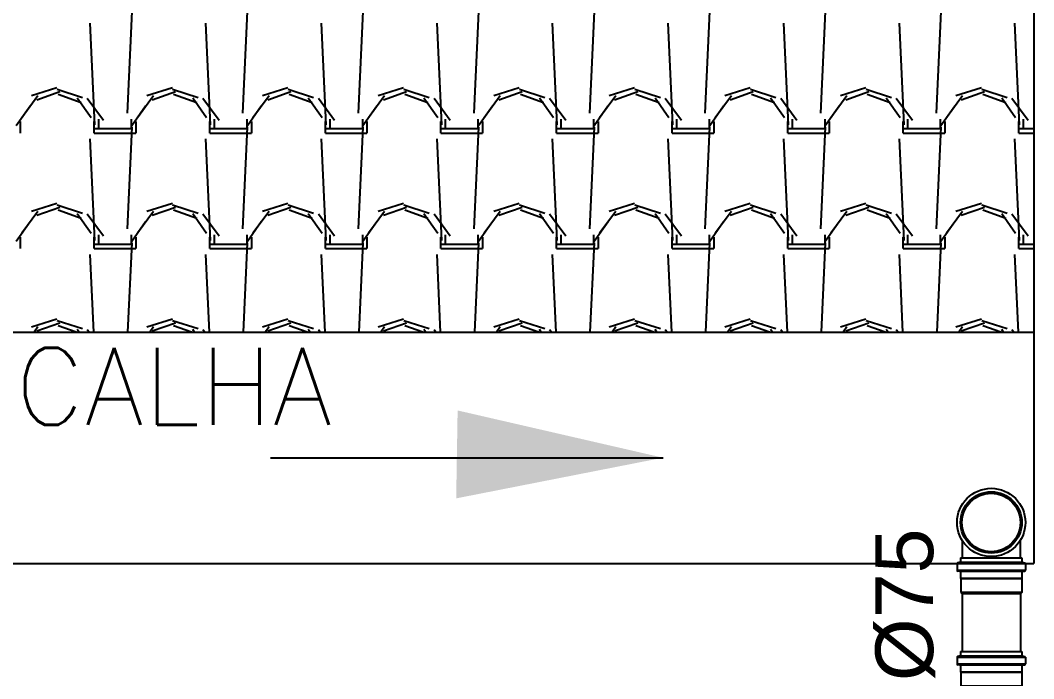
# Model space of a CAD drawing. Header units: millimetres. Extents: x 3923 to 4007, y 744 to 863.
# Drawn here: x 3936.375 to 3938.585, y 838.052 to 839.487 of the extents above; entities that cross this region are included whole.
import ezdxf
from ezdxf.enums import TextEntityAlignment as Align

# ---------------------------------------------------------------- set-up
doc = ezdxf.new("R2010")
doc.units = ezdxf.units.MM
for name, color, linetype in [('-HIDRO', 8, 'Continuous'), ('CONEXAO_AG_FRIA', 2, 'Continuous'), ('Esgoto', 5, 'Continuous'), ('Texto-Tubos', 7, 'Continuous'), ('TigreCad', 3, 'Continuous'), ('Tinterno', 9, 'Continuous'), ('TUBULAÇÃO_ESGOTO', 5, 'Continuous')]:
    doc.layers.add(name, color=color, linetype=linetype)
doc.styles.add('ROMANS', font='romans__.ttf', dxfattribs={"height": 0.1})
doc.styles.add('TCTUBOS-TXT', font='arial.ttf')

# ---------------------------------------------------------------- blocks, each defined once
blk = doc.blocks.new('j9n75d')
at = {"layer": 'TigreCad'}
for p, q in [((43.3, 39.6), (41.5, 37.8)), ((43.3, -39.6), (43.3, 39.6)), ((61, 39.6), (43.3, 39.6)), ((61.3, 39.8), (61, 39.6)), ((61, -39.6), (61, 39.6)), ((69.7, 39.8), (61.3, 39.8)), ((70.7, 40.7), (71, 43.4)), ((80.7, 44.3), (72, 44.3)), ((72, 43.3), (72, -43.3)), ((80.7, 43.3), (80.7, -43.3)), ((82.5, 40.5), (81.7, 43.6)), ((88, 39.8), (83.4, 39.8)), ((88, 39.8), (88, -39.8)), ((41.5, 37.8), (0, 37.8)), ((41.5, -37.8), (0, -37.8)), ((43.3, -39.6), (41.5, -37.8)), ((61, -39.6), (43.3, -39.6)), ((61.3, -39.8), (61, -39.6)), ((69.7, -39.8), (61.3, -39.8)), ((70.7, -40.7), (71, -43.4)), ((80.7, -44.3), (72, -44.3)), ((82.5, -40.5), (81.7, -43.6)), ((88, -39.8), (83.4, -39.8))]:
    blk.add_line(p, q, dxfattribs=at)
for centre, radius, start, end in [((69.7, 40.8), 1, 270, 355), ((72, 43.3), 1, 90, 175), ((80.7, 43.3), 1, 15, 90), ((83.4, 40.8), 1, 195, 270), ((0, 0), 37.8, 90, 270), ((69.7, -40.8), 1, 5, 90), ((72, -43.3), 1, 185, 270), ((80.7, -43.3), 1, 270, 345), ((83.4, -40.8), 1, 90, 165)]:
    blk.add_arc(centre, radius, start, end, dxfattribs=at)
at = {"layer": 'Tinterno'}
for p, q in [((61.3, -39.8), (61.3, 39.8)), ((70.7, 39.8), (70.7, -39.8)), ((82.7, 39.8), (82.7, -39.8)), ((41.5, -37.8), (41.5, 37.8))]:
    blk.add_line(p, q, dxfattribs=at)
blk = doc.blocks.new('j9n75s')
at = {"layer": 'TigreCad'}
for p, q in [((23.2, 37.7), (46, 37.7)), ((23.2, -37.8), (46, -37.8))]:
    blk.add_line(p, q, dxfattribs=at)
for radius in [44.3, 39.8]:
    blk.add_circle((0, 0), radius, dxfattribs=at)
at = {"layer": 'Tinterno'}
blk.add_line((46, -37.8), (46, 37.7), dxfattribs=at)
blk.add_circle((0, 0), 38, dxfattribs=at)
blk = doc.blocks.new('11030904p')
at = {"layer": 'TigreCad'}
for p, q in [((0, -39.8), (0, 39.8)), ((0, 39.8), (4.6, 39.8)), ((5.5, 40.5), (6.3, 43.6)), ((7.3, 44.3), (16, 44.3)), ((7.3, -43.3), (7.3, 43.3)), ((16, -43.3), (16, 43.3)), ((17.3, 40.7), (17, 43.4)), ((18.3, 39.8), (26.7, 39.8)), ((26.7, 39.8), (27, 39.6)), ((27, 39.6), (44.7, 39.6)), ((44.7, 39.6), (46.5, 37.8)), ((46.5, 37.8), (46.5, -37.7)), ((44.7, -39.5), (46.5, -37.7)), ((0, -39.8), (4.6, -39.8)), ((5.5, -40.5), (6.3, -43.6)), ((7.3, -44.3), (16, -44.3)), ((17.3, -40.7), (17, -43.4)), ((18.3, -39.8), (26.7, -39.8)), ((26.7, -39.8), (27, -39.5)), ((27, -39.5), (44.7, -39.5))]:
    blk.add_line(p, q, dxfattribs=at)
for centre, start, end in [((4.6, 40.8), 270, 345), ((7.3, 43.3), 90, 165), ((16, 43.3), 5, 90), ((18.3, 40.8), 185, 270), ((4.6, -40.8), 15, 90), ((7.3, -43.3), 195, 270), ((16, -43.3), 270, 355), ((18.3, -40.8), 90, 175)]:
    blk.add_arc(centre, 1, start, end, dxfattribs=at)
at = {"layer": 'Tinterno'}
for p, q in [((5.3, -39.8), (5.3, 39.8)), ((17.3, -39.8), (17.3, 39.8)), ((26.7, 39.8), (26.7, -39.8)), ((27, 39.6), (27, -39.5)), ((44.7, 39.6), (44.7, -39.5))]:
    blk.add_line(p, q, dxfattribs=at)

msp = doc.modelspace()

# ---------------------------------------------------------------- linework, layer by layer
at = {"layer": '-HIDRO', "linetype": 'Continuous'}
for p, q in [((3938.5851, 855.4546), (3938.5851, 838.3035)), ((3936.609, 839.2847), (3936.6191, 839.5065)), ((3936.861, 839.2847), (3936.8711, 839.5065)), ((3937.113, 839.2847), (3937.1231, 839.5065)), ((3937.365, 839.2847), (3937.3751, 839.5065)), ((3937.617, 839.2847), (3937.6271, 839.5065)), ((3937.869, 839.2847), (3937.8791, 839.5065)), ((3938.121, 839.2847), (3938.1311, 839.5065)), ((3938.373, 839.2847), (3938.3831, 839.5065)), ((3936.5383, 839.2591), (3936.5282, 839.4809)), ((3936.7903, 839.2591), (3936.7802, 839.4809)), ((3937.0423, 839.2591), (3937.0322, 839.4809)), ((3937.2943, 839.2591), (3937.2842, 839.4809)), ((3937.5463, 839.2591), (3937.5362, 839.4809)), ((3937.7983, 839.2591), (3937.7882, 839.4809)), ((3938.0503, 839.2591), (3938.0402, 839.4809)), ((3938.3023, 839.2591), (3938.2922, 839.4809)), ((3938.5543, 839.2591), (3938.5442, 839.4809)), ((3936.455, 839.3401), (3936.3996, 839.3225)), ((3936.4616, 839.3312), (3936.4112, 839.3135)), ((3936.5111, 839.3185), (3936.4556, 839.3362)), ((3936.707, 839.3401), (3936.6516, 839.3225)), ((3936.7136, 839.3312), (3936.6632, 839.3135)), ((3936.7631, 839.3185), (3936.7076, 839.3362)), ((3936.959, 839.3401), (3936.9036, 839.3225)), ((3936.9656, 839.3312), (3936.9152, 839.3135)), ((3937.0151, 839.3185), (3936.9596, 839.3362)), ((3937.211, 839.3401), (3937.1556, 839.3225)), ((3937.2176, 839.3312), (3937.1672, 839.3135)), ((3937.2671, 839.3185), (3937.2116, 839.3362)), ((3937.463, 839.3401), (3937.4076, 839.3225)), ((3937.4696, 839.3312), (3937.4192, 839.3135)), ((3937.5191, 839.3185), (3937.4636, 839.3362)), ((3937.715, 839.3401), (3937.6596, 839.3225)), ((3937.7216, 839.3312), (3937.6712, 839.3135)), ((3937.7711, 839.3185), (3937.7156, 839.3362)), ((3937.967, 839.3401), (3937.9116, 839.3225)), ((3937.9736, 839.3312), (3937.9232, 839.3135)), ((3938.0231, 839.3185), (3937.9676, 839.3362)), ((3938.219, 839.3401), (3938.1636, 839.3225)), ((3938.2256, 839.3312), (3938.1752, 839.3135)), ((3938.2751, 839.3185), (3938.2196, 839.3362)), ((3938.471, 839.3401), (3938.4156, 839.3225)), ((3938.4776, 839.3312), (3938.4272, 839.3135)), ((3938.5271, 839.3185), (3938.4716, 839.3362)), ((3936.4139, 839.3229), (3936.3787, 839.275)), ((3936.5082, 839.3076), (3936.4578, 839.3253)), ((3936.5297, 839.2744), (3936.4995, 839.3173)), ((3936.5568, 839.2691), (3936.5216, 839.317)), ((3936.6659, 839.3229), (3936.6307, 839.275)), ((3936.7602, 839.3076), (3936.7098, 839.3253)), ((3936.7817, 839.2744), (3936.7515, 839.3173)), ((3936.8088, 839.2691), (3936.7736, 839.317)), ((3936.9179, 839.3229), (3936.8827, 839.275)), ((3937.0122, 839.3076), (3936.9618, 839.3253)), ((3937.0337, 839.2744), (3937.0035, 839.3173)), ((3937.0608, 839.2691), (3937.0256, 839.317)), ((3937.1699, 839.3229), (3937.1346, 839.275)), ((3937.2642, 839.3076), (3937.2138, 839.3253)), ((3937.2857, 839.2744), (3937.2555, 839.3173)), ((3937.3128, 839.2691), (3937.2776, 839.317)), ((3937.4219, 839.3229), (3937.3866, 839.275)), ((3937.5162, 839.3076), (3937.4658, 839.3253)), ((3937.5377, 839.2744), (3937.5075, 839.3173)), ((3937.5648, 839.2691), (3937.5295, 839.317)), ((3937.6739, 839.3229), (3937.6386, 839.275)), ((3937.7682, 839.3076), (3937.7178, 839.3253)), ((3937.7897, 839.2744), (3937.7595, 839.3173)), ((3937.8168, 839.2691), (3937.7815, 839.317)), ((3937.9259, 839.3229), (3937.8906, 839.275)), ((3938.0202, 839.3076), (3937.9698, 839.3253)), ((3938.0417, 839.2744), (3938.0115, 839.3173)), ((3938.0688, 839.2691), (3938.0335, 839.317)), ((3938.1779, 839.3229), (3938.1426, 839.275)), ((3938.2722, 839.3076), (3938.2218, 839.3253)), ((3938.2937, 839.2744), (3938.2635, 839.3173)), ((3938.3208, 839.2691), (3938.2855, 839.317)), ((3938.4299, 839.3229), (3938.3946, 839.275)), ((3938.5242, 839.3076), (3938.4738, 839.3253)), ((3938.5457, 839.2744), (3938.5155, 839.3173)), ((3938.5728, 839.2691), (3938.5375, 839.317)), ((3936.3968, 839.2999), (3936.3666, 839.257)), ((3936.6488, 839.2999), (3936.6186, 839.257)), ((3936.9008, 839.2999), (3936.8706, 839.257)), ((3937.1528, 839.2999), (3937.1226, 839.257)), ((3937.4048, 839.2999), (3937.3746, 839.257)), ((3937.6568, 839.2999), (3937.6266, 839.257)), ((3937.9089, 839.2999), (3937.8786, 839.257)), ((3938.1609, 839.2999), (3938.1306, 839.257)), ((3938.4129, 839.2999), (3938.3826, 839.257)), ((3936.3754, 839.2668), (3936.3754, 839.2416)), ((3936.5367, 839.2416), (3936.5367, 839.2668)), ((3936.5468, 839.2517), (3936.5468, 839.2718)), ((3936.6174, 839.2718), (3936.6174, 839.2517)), ((3936.6274, 839.2668), (3936.6274, 839.2416)), ((3936.7887, 839.2416), (3936.7887, 839.2668)), ((3936.7988, 839.2517), (3936.7988, 839.2718)), ((3936.8694, 839.2718), (3936.8694, 839.2517)), ((3936.8794, 839.2668), (3936.8794, 839.2416)), ((3937.0407, 839.2416), (3937.0407, 839.2668)), ((3937.0508, 839.2517), (3937.0508, 839.2718)), ((3937.1214, 839.2718), (3937.1214, 839.2517)), ((3937.1314, 839.2668), (3937.1314, 839.2416)), ((3937.2927, 839.2416), (3937.2927, 839.2668)), ((3937.3028, 839.2517), (3937.3028, 839.2718)), ((3937.3734, 839.2718), (3937.3734, 839.2517)), ((3937.3834, 839.2668), (3937.3834, 839.2416)), ((3937.5447, 839.2416), (3937.5447, 839.2668)), ((3937.5548, 839.2517), (3937.5548, 839.2718)), ((3937.6254, 839.2718), (3937.6254, 839.2517)), ((3937.6354, 839.2668), (3937.6354, 839.2416)), ((3937.7967, 839.2416), (3937.7967, 839.2668)), ((3937.8068, 839.2517), (3937.8068, 839.2718)), ((3937.8774, 839.2718), (3937.8774, 839.2517)), ((3937.8874, 839.2668), (3937.8874, 839.2416)), ((3938.0487, 839.2416), (3938.0487, 839.2668)), ((3938.0588, 839.2517), (3938.0588, 839.2718)), ((3938.1294, 839.2718), (3938.1294, 839.2517)), ((3938.1394, 839.2668), (3938.1394, 839.2416)), ((3938.3007, 839.2416), (3938.3007, 839.2668)), ((3938.3108, 839.2517), (3938.3108, 839.2718)), ((3938.3814, 839.2718), (3938.3814, 839.2517)), ((3938.3914, 839.2668), (3938.3914, 839.2416)), ((3938.5527, 839.2416), (3938.5527, 839.2668)), ((3938.5628, 839.2517), (3938.5628, 839.2718)), ((3936.5367, 839.2517), (3936.5468, 839.2517)), ((3936.5468, 839.2517), (3936.6174, 839.2517)), ((3936.609, 839.0327), (3936.6191, 839.2545)), ((3936.7887, 839.2517), (3936.7988, 839.2517)), ((3936.7988, 839.2517), (3936.8694, 839.2517)), ((3936.861, 839.0327), (3936.8711, 839.2545)), ((3937.0407, 839.2517), (3937.0508, 839.2517)), ((3937.0508, 839.2517), (3937.1214, 839.2517)), ((3937.113, 839.0327), (3937.1231, 839.2545)), ((3937.2927, 839.2517), (3937.3028, 839.2517)), ((3937.3028, 839.2517), (3937.3734, 839.2517)), ((3937.365, 839.0327), (3937.3751, 839.2545)), ((3937.5447, 839.2517), (3937.5548, 839.2517)), ((3937.5548, 839.2517), (3937.6254, 839.2517)), ((3937.617, 839.0327), (3937.6271, 839.2545)), ((3937.7967, 839.2517), (3937.8068, 839.2517)), ((3937.8068, 839.2517), (3937.8774, 839.2517)), ((3937.869, 839.0327), (3937.8791, 839.2545)), ((3938.0487, 839.2517), (3938.0588, 839.2517)), ((3938.0588, 839.2517), (3938.1294, 839.2517)), ((3938.121, 839.0327), (3938.1311, 839.2545)), ((3938.3007, 839.2517), (3938.3108, 839.2517)), ((3938.3108, 839.2517), (3938.3814, 839.2517)), ((3938.373, 839.0327), (3938.3831, 839.2545)), ((3938.5527, 839.2517), (3938.5628, 839.2517)), ((3938.5628, 839.2517), (3938.5851, 839.2517)), ((3936.5383, 839.0071), (3936.5282, 839.2289)), ((3936.5367, 839.2416), (3936.5468, 839.2416)), ((3936.5468, 839.2416), (3936.6274, 839.2416)), ((3936.7903, 839.0071), (3936.7802, 839.2289)), ((3936.7887, 839.2416), (3936.7988, 839.2416)), ((3936.7988, 839.2416), (3936.8794, 839.2416)), ((3937.0423, 839.0071), (3937.0322, 839.2289)), ((3937.0407, 839.2416), (3937.0508, 839.2416)), ((3937.0508, 839.2416), (3937.1314, 839.2416)), ((3937.2943, 839.0071), (3937.2842, 839.2289)), ((3937.2927, 839.2416), (3937.3028, 839.2416)), ((3937.3028, 839.2416), (3937.3834, 839.2416)), ((3937.5463, 839.0071), (3937.5362, 839.2289)), ((3937.5447, 839.2416), (3937.5548, 839.2416)), ((3937.5548, 839.2416), (3937.6354, 839.2416)), ((3937.7983, 839.0071), (3937.7882, 839.2289)), ((3937.7967, 839.2416), (3937.8068, 839.2416)), ((3937.8068, 839.2416), (3937.8874, 839.2416)), ((3938.0503, 839.0071), (3938.0402, 839.2289)), ((3938.0487, 839.2416), (3938.0588, 839.2416)), ((3938.0588, 839.2416), (3938.1394, 839.2416)), ((3938.3023, 839.0071), (3938.2922, 839.2289)), ((3938.3007, 839.2416), (3938.3108, 839.2416)), ((3938.3108, 839.2416), (3938.3914, 839.2416)), ((3938.5543, 839.0071), (3938.5442, 839.2289)), ((3938.5527, 839.2416), (3938.5628, 839.2416)), ((3938.5628, 839.2416), (3938.5851, 839.2416)), ((3936.455, 839.0881), (3936.3996, 839.0705)), ((3936.707, 839.0881), (3936.6516, 839.0705)), ((3936.959, 839.0881), (3936.9036, 839.0705)), ((3937.211, 839.0881), (3937.1556, 839.0705)), ((3937.463, 839.0881), (3937.4076, 839.0705)), ((3937.715, 839.0881), (3937.6596, 839.0705)), ((3937.967, 839.0881), (3937.9116, 839.0705)), ((3938.219, 839.0881), (3938.1636, 839.0705)), ((3938.471, 839.0881), (3938.4156, 839.0705)), ((3936.4139, 839.0709), (3936.3787, 839.023)), ((3936.4616, 839.0792), (3936.4112, 839.0615)), ((3936.5111, 839.0665), (3936.4556, 839.0842)), ((3936.5082, 839.0556), (3936.4578, 839.0733)), ((3936.6659, 839.0709), (3936.6307, 839.023)), ((3936.7136, 839.0792), (3936.6632, 839.0615)), ((3936.7631, 839.0665), (3936.7076, 839.0842)), ((3936.7602, 839.0556), (3936.7098, 839.0733)), ((3936.9179, 839.0709), (3936.8826, 839.023)), ((3936.9656, 839.0792), (3936.9152, 839.0615)), ((3937.0151, 839.0665), (3936.9596, 839.0842)), ((3937.0122, 839.0556), (3936.9618, 839.0733)), ((3937.1699, 839.0709), (3937.1346, 839.023)), ((3937.2176, 839.0792), (3937.1672, 839.0615)), ((3937.2671, 839.0665), (3937.2116, 839.0842)), ((3937.2642, 839.0556), (3937.2138, 839.0733)), ((3937.4219, 839.0709), (3937.3866, 839.023)), ((3937.4696, 839.0792), (3937.4192, 839.0615)), ((3937.5191, 839.0665), (3937.4636, 839.0842)), ((3937.5162, 839.0556), (3937.4658, 839.0733)), ((3937.6739, 839.0709), (3937.6386, 839.023)), ((3937.7216, 839.0792), (3937.6712, 839.0615)), ((3937.7711, 839.0665), (3937.7156, 839.0842)), ((3937.7682, 839.0556), (3937.7178, 839.0733)), ((3937.9259, 839.0709), (3937.8906, 839.023)), ((3937.9736, 839.0792), (3937.9232, 839.0615)), ((3938.0231, 839.0665), (3937.9676, 839.0842)), ((3938.0202, 839.0556), (3937.9698, 839.0733)), ((3938.1779, 839.0709), (3938.1426, 839.023)), ((3938.2256, 839.0792), (3938.1752, 839.0615)), ((3938.2751, 839.0665), (3938.2196, 839.0842)), ((3938.2722, 839.0556), (3938.2218, 839.0733)), ((3938.4299, 839.0709), (3938.3946, 839.023)), ((3938.4776, 839.0792), (3938.4272, 839.0615)), ((3938.5271, 839.0665), (3938.4716, 839.0842)), ((3938.5242, 839.0556), (3938.4738, 839.0733)), ((3936.3968, 839.0479), (3936.3666, 839.005)), ((3936.5297, 839.0224), (3936.4995, 839.0653)), ((3936.5568, 839.0171), (3936.5216, 839.065)), ((3936.6488, 839.0479), (3936.6186, 839.005)), ((3936.7817, 839.0224), (3936.7515, 839.0653)), ((3936.8088, 839.0171), (3936.7736, 839.065)), ((3936.9008, 839.0479), (3936.8706, 839.005)), ((3937.0337, 839.0224), (3937.0035, 839.0653)), ((3937.0608, 839.0171), (3937.0256, 839.065)), ((3937.1528, 839.0479), (3937.1226, 839.005)), ((3937.2857, 839.0224), (3937.2555, 839.0653)), ((3937.3128, 839.0171), (3937.2776, 839.065)), ((3937.4048, 839.0479), (3937.3746, 839.005)), ((3937.5377, 839.0224), (3937.5075, 839.0653)), ((3937.5648, 839.0171), (3937.5296, 839.065)), ((3937.6569, 839.0479), (3937.6266, 839.005)), ((3937.7897, 839.0224), (3937.7595, 839.0653)), ((3937.8168, 839.0171), (3937.7815, 839.065)), ((3937.9089, 839.0479), (3937.8786, 839.005)), ((3938.0417, 839.0224), (3938.0115, 839.0653)), ((3938.0688, 839.0171), (3938.0335, 839.065)), ((3938.1609, 839.0479), (3938.1306, 839.005)), ((3938.2937, 839.0224), (3938.2635, 839.0653)), ((3938.3208, 839.0171), (3938.2855, 839.065)), ((3938.4129, 839.0479), (3938.3826, 839.005)), ((3938.5457, 839.0224), (3938.5155, 839.0653)), ((3938.5728, 839.0171), (3938.5375, 839.065)), ((3936.3754, 839.0148), (3936.3754, 838.9896)), ((3936.5367, 838.9896), (3936.5367, 839.0148)), ((3936.5367, 838.9997), (3936.5468, 838.9997)), ((3936.5468, 838.9997), (3936.5468, 839.0198)), ((3936.5468, 838.9997), (3936.6174, 838.9997)), ((3936.6102, 838.8075), (3936.6191, 839.0025)), ((3936.6174, 839.0198), (3936.6174, 838.9997)), ((3936.6274, 839.0148), (3936.6274, 838.9896)), ((3936.7887, 838.9896), (3936.7887, 839.0148)), ((3936.7887, 838.9997), (3936.7988, 838.9997)), ((3936.7988, 838.9997), (3936.7988, 839.0198)), ((3936.7988, 838.9997), (3936.8694, 838.9997)), ((3936.8622, 838.8075), (3936.8711, 839.0025)), ((3936.8694, 839.0198), (3936.8694, 838.9997)), ((3936.8794, 839.0148), (3936.8794, 838.9896)), ((3937.0407, 838.9896), (3937.0407, 839.0148)), ((3937.0407, 838.9997), (3937.0508, 838.9997)), ((3937.0508, 838.9997), (3937.0508, 839.0198)), ((3937.0508, 838.9997), (3937.1214, 838.9997)), ((3937.1142, 838.8075), (3937.1231, 839.0025)), ((3937.1214, 839.0198), (3937.1214, 838.9997)), ((3937.1314, 839.0148), (3937.1314, 838.9896)), ((3937.2927, 838.9896), (3937.2927, 839.0148)), ((3937.2927, 838.9997), (3937.3028, 838.9997)), ((3937.3028, 838.9997), (3937.3028, 839.0198)), ((3937.3028, 838.9997), (3937.3734, 838.9997)), ((3937.3662, 838.8075), (3937.3751, 839.0025)), ((3937.3734, 839.0198), (3937.3734, 838.9997)), ((3937.3834, 839.0148), (3937.3834, 838.9896)), ((3937.5447, 838.9896), (3937.5447, 839.0148)), ((3937.5447, 838.9997), (3937.5548, 838.9997)), ((3937.5548, 838.9997), (3937.5548, 839.0198)), ((3937.5548, 838.9997), (3937.6254, 838.9997)), ((3937.6182, 838.8075), (3937.6271, 839.0025)), ((3937.6254, 839.0198), (3937.6254, 838.9997)), ((3937.6354, 839.0148), (3937.6354, 838.9896)), ((3937.7967, 838.9896), (3937.7967, 839.0148)), ((3937.7967, 838.9997), (3937.8068, 838.9997)), ((3937.8068, 838.9997), (3937.8068, 839.0198)), ((3937.8068, 838.9997), (3937.8774, 838.9997)), ((3937.8702, 838.8075), (3937.8791, 839.0025)), ((3937.8774, 839.0198), (3937.8774, 838.9997)), ((3937.8874, 839.0148), (3937.8874, 838.9896)), ((3938.0487, 838.9896), (3938.0487, 839.0148)), ((3938.0487, 838.9997), (3938.0588, 838.9997)), ((3938.0588, 838.9997), (3938.0588, 839.0198)), ((3938.0588, 838.9997), (3938.1294, 838.9997)), ((3938.1222, 838.8075), (3938.1311, 839.0025)), ((3938.1294, 839.0198), (3938.1294, 838.9997)), ((3938.1394, 839.0148), (3938.1394, 838.9896)), ((3938.3007, 838.9896), (3938.3007, 839.0148)), ((3938.3007, 838.9997), (3938.3108, 838.9997)), ((3938.3108, 838.9997), (3938.3108, 839.0198)), ((3938.3108, 838.9997), (3938.3814, 838.9997)), ((3938.3742, 838.8075), (3938.3831, 839.0025)), ((3938.3814, 839.0198), (3938.3814, 838.9997)), ((3938.3914, 839.0148), (3938.3914, 838.9896)), ((3938.5527, 838.9896), (3938.5527, 839.0148)), ((3938.5527, 838.9997), (3938.5628, 838.9997)), ((3938.5628, 838.9997), (3938.5628, 839.0198)), ((3938.5628, 838.9997), (3938.5851, 838.9997)), ((3936.5367, 838.9896), (3936.5468, 838.9896)), ((3936.5468, 838.9896), (3936.6274, 838.9896)), ((3936.7887, 838.9896), (3936.7988, 838.9896)), ((3936.7988, 838.9896), (3936.8794, 838.9896)), ((3937.0407, 838.9896), (3937.0508, 838.9896)), ((3937.0508, 838.9896), (3937.1314, 838.9896)), ((3937.2927, 838.9896), (3937.3028, 838.9896)), ((3937.3028, 838.9896), (3937.3834, 838.9896)), ((3937.5447, 838.9896), (3937.5548, 838.9896)), ((3937.5548, 838.9896), (3937.6354, 838.9896)), ((3937.7967, 838.9896), (3937.8068, 838.9896)), ((3937.8068, 838.9896), (3937.8874, 838.9896)), ((3938.0487, 838.9896), (3938.0588, 838.9896)), ((3938.0588, 838.9896), (3938.1394, 838.9896)), ((3938.3007, 838.9896), (3938.3108, 838.9896)), ((3938.3108, 838.9896), (3938.3914, 838.9896)), ((3938.5527, 838.9896), (3938.5628, 838.9896)), ((3938.5628, 838.9896), (3938.5851, 838.9896)), ((3936.5359, 838.8075), (3936.5282, 838.9769)), ((3936.7879, 838.8075), (3936.7802, 838.9769)), ((3937.0399, 838.8075), (3937.0322, 838.9769)), ((3937.2919, 838.8075), (3937.2842, 838.9769)), ((3937.5439, 838.8075), (3937.5362, 838.9769)), ((3937.7959, 838.8075), (3937.7882, 838.9769)), ((3938.0479, 838.8075), (3938.0402, 838.9769)), ((3938.2999, 838.8075), (3938.2922, 838.9769)), ((3938.5519, 838.8075), (3938.5442, 838.9769)), ((3936.455, 838.8361), (3936.3996, 838.8185)), ((3936.4616, 838.8272), (3936.4112, 838.8095)), ((3936.5111, 838.8145), (3936.4556, 838.8322)), ((3936.707, 838.8361), (3936.6516, 838.8185)), ((3936.7136, 838.8272), (3936.6632, 838.8095)), ((3936.7631, 838.8145), (3936.7076, 838.8322)), ((3936.959, 838.8361), (3936.9036, 838.8185)), ((3936.9656, 838.8272), (3936.9152, 838.8095)), ((3937.0151, 838.8145), (3936.9596, 838.8322)), ((3937.211, 838.8361), (3937.1556, 838.8185)), ((3937.2176, 838.8272), (3937.1672, 838.8095)), ((3937.2671, 838.8145), (3937.2116, 838.8322)), ((3937.463, 838.8361), (3937.4076, 838.8185)), ((3937.4696, 838.8272), (3937.4192, 838.8095)), ((3937.5191, 838.8145), (3937.4636, 838.8322)), ((3937.715, 838.8361), (3937.6596, 838.8185)), ((3937.7216, 838.8272), (3937.6712, 838.8095)), ((3937.7711, 838.8145), (3937.7156, 838.8322)), ((3937.967, 838.8361), (3937.9116, 838.8185)), ((3937.9736, 838.8272), (3937.9232, 838.8095)), ((3938.0231, 838.8145), (3937.9676, 838.8322)), ((3938.219, 838.8361), (3938.1636, 838.8185)), ((3938.2256, 838.8272), (3938.1752, 838.8095)), ((3938.2751, 838.8145), (3938.2196, 838.8322)), ((3938.471, 838.8361), (3938.4156, 838.8185)), ((3938.4776, 838.8272), (3938.4272, 838.8095)), ((3938.5271, 838.8145), (3938.4716, 838.8322)), ((3936.3171, 838.8075), (3938.5851, 838.8075)), ((3936.4139, 838.8189), (3936.4056, 838.8075)), ((3936.497, 838.8075), (3936.4578, 838.8213)), ((3936.5035, 838.8075), (3936.4995, 838.8133)), ((3936.5256, 838.8075), (3936.5216, 838.813)), ((3936.6659, 838.8189), (3936.6576, 838.8075)), ((3936.749, 838.8075), (3936.7098, 838.8213)), ((3936.7555, 838.8075), (3936.7515, 838.8133)), ((3936.7776, 838.8075), (3936.7736, 838.813)), ((3936.9179, 838.8189), (3936.9096, 838.8075)), ((3937.001, 838.8075), (3936.9618, 838.8213)), ((3937.0075, 838.8075), (3937.0035, 838.8133)), ((3937.0296, 838.8075), (3937.0256, 838.813)), ((3937.1699, 838.8189), (3937.1616, 838.8075)), ((3937.253, 838.8075), (3937.2138, 838.8213)), ((3937.2595, 838.8075), (3937.2555, 838.8133)), ((3937.2816, 838.8075), (3937.2776, 838.813)), ((3937.4219, 838.8189), (3937.4136, 838.8075)), ((3937.505, 838.8075), (3937.4658, 838.8213)), ((3937.5115, 838.8075), (3937.5075, 838.8133)), ((3937.5336, 838.8075), (3937.5296, 838.813)), ((3937.6739, 838.8189), (3937.6656, 838.8075)), ((3937.757, 838.8075), (3937.7178, 838.8213)), ((3937.7635, 838.8075), (3937.7595, 838.8133)), ((3937.7856, 838.8075), (3937.7816, 838.813)), ((3937.9259, 838.8189), (3937.9176, 838.8075)), ((3938.009, 838.8075), (3937.9698, 838.8213)), ((3938.0155, 838.8075), (3938.0115, 838.8133)), ((3938.0376, 838.8075), (3938.0335, 838.813)), ((3938.1779, 838.8189), (3938.1696, 838.8075)), ((3938.261, 838.8075), (3938.2218, 838.8213)), ((3938.2675, 838.8075), (3938.2635, 838.8133)), ((3938.2896, 838.8075), (3938.2855, 838.813)), ((3938.4299, 838.8189), (3938.4215, 838.8075)), ((3938.513, 838.8075), (3938.4738, 838.8213)), ((3938.5195, 838.8075), (3938.5155, 838.8133)), ((3938.5416, 838.8075), (3938.5375, 838.813)), ((3936.3171, 838.3035), (3936.5691, 838.3035)), ((3936.5691, 838.3035), (3938.5851, 838.3035))]:
    msp.add_line(p, q, dxfattribs=at)
at = {"layer": 'Esgoto'}
msp.add_line((3936.9211, 838.534), (3937.7769, 838.534), dxfattribs=at)
at = {"layer": 'TigreCad'}
for p, q in [((3938.429, 838.2375), (3938.429, 838.1115)), ((3938.5559, 838.2375), (3938.5559, 838.1115))]:
    msp.add_line(p, q, dxfattribs=at)
at = {"layer": 'TUBULAÇÃO_ESGOTO'}
msp.add_solid([(3937.7769, 838.534), (3937.329, 838.637), (3937.3259, 838.4454)], dxfattribs=at)

# ---------------------------------------------------------------- block references
at = {"layer": 'Esgoto', "xscale": 0.00168, "yscale": 0.00168, "zscale": 0.00168, "rotation": 270}
msp.add_blockref('11030904p', (3938.4924, 838.3156), dxfattribs=at)
at = {"layer": 'TigreCad', "xscale": 0.00168, "yscale": 0.00168, "zscale": 0.00168}
for name, p, rotation in [('j9n75s', (3938.4924, 838.3929), 270), ('j9n75d', (3938.4924, 837.9636), 90)]:
    msp.add_blockref(name, p, dxfattribs=dict(at, rotation=rotation))

# ---------------------------------------------------------------- texts
at = {"layer": 'CONEXAO_AG_FRIA', "style": 'ROMANS'}
msp.add_text('CALHA', height=0.168, rotation=360, dxfattribs=at).set_placement((3936.3642, 838.6054))
at = {"layer": 'Texto-Tubos', "style": 'TCTUBOS-TXT'}
msp.add_text('%%C75', height=0.126, rotation=90, dxfattribs=at).set_placement((3938.3658, 838.2135), align=Align.CENTER)

doc.saveas('drawing.dxf')
